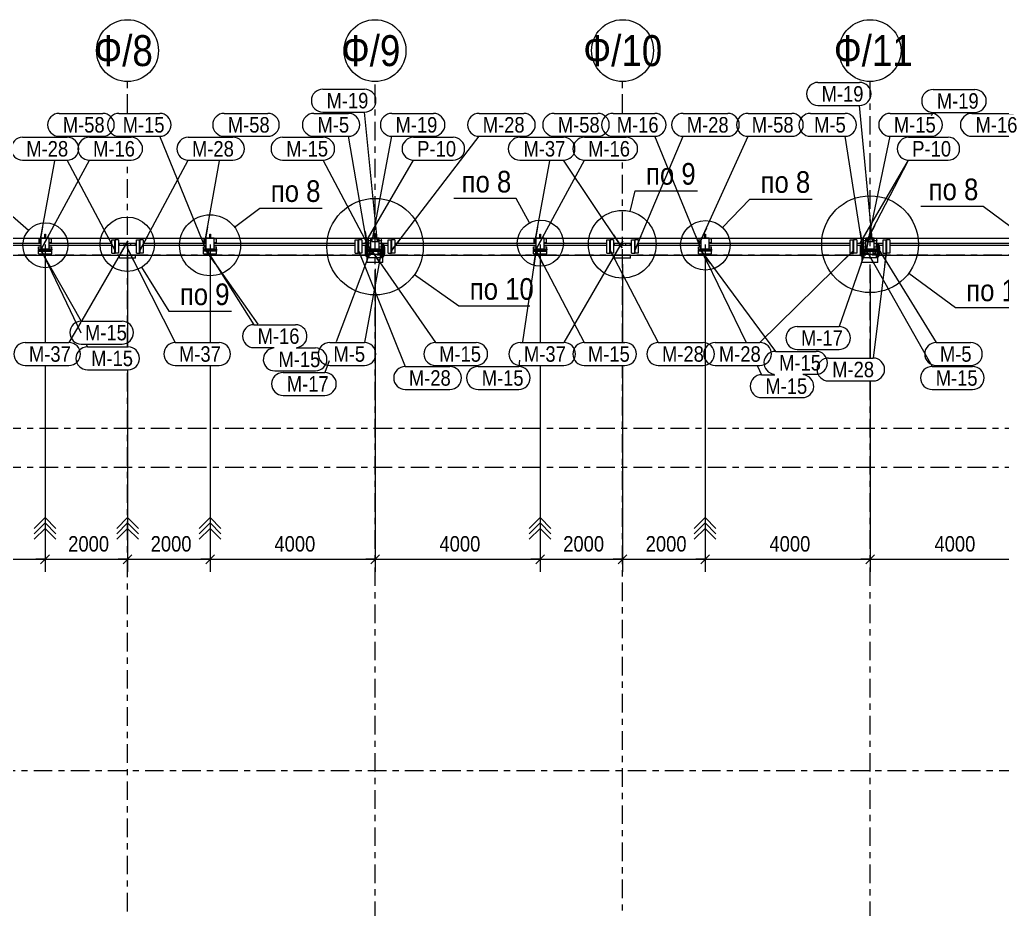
# Model space of a CAD drawing. Header units: millimetres. Extents: x -74 to 1115, y -586 to 256.
# Drawn here: x 209 to 367.8, y -197.4 to -53.6 of the extents above; entities that cross this region are included whole.
import ezdxf

# ---------------------------------------------------------------- set-up
doc = ezdxf.new("R2010")
doc.units = ezdxf.units.MM
doc.linetypes.add('XKITLINE00', pattern=[0])
doc.linetypes.add('XKITLINE03', pattern=[6, 3, -1, 1, -1])
for name, color, linetype, lineweight in [('DetailSymbol', 3, 'Continuous', 0), ('Part', 2, 'Continuous', 0), ('PartMark', 3, 'Continuous', 0), ('S-GRID', 1, 'Continuous', 0), ('Z-DIMENSIONS', 1, 'Continuous', 0)]:
    doc.layers.add(name, color=color, linetype=linetype, lineweight=lineweight)
doc.styles.add('GOST type A', font='ARIAL.TTF')

msp = doc.modelspace()

# ---------------------------------------------------------------- linework, layer by layer
at = {"layer": 'DetailSymbol', "linetype": 'XKITLINE00', "lineweight": 0}
for p, q in [((289.26, -82.53), (279.19, -82.53)), ((291.39, -86.45), (289.26, -82.53)), ((307.69, -84.59), (308.49, -81.27)), ((308.49, -81.27), (318.57, -81.27)), ((243.74, -87.11), (247.85, -84.06)), ((247.85, -84.06), (257.92, -84.06)), ((322.61, -87.17), (327, -82.59)), ((327, -82.59), (337.07, -82.59)), ((364.74, -83.78), (354.67, -83.78)), ((369.31, -87.2), (364.74, -83.78)), ((210.44, -87.66), (207.02, -84.65)), ((228.72, -93.62), (233.15, -100.73)), ((272.83, -94.8), (280.01, -99.87)), ((352.74, -94.55), (360.24, -100.1)), ((280.01, -99.87), (291.45, -99.87)), ((233.15, -100.73), (243.23, -100.73)), ((360.24, -100.1), (371.68, -100.1))]:
    msp.add_line(p, q, dxfattribs=at)
for centre, radius in [((266.45, -90.29), 7.8), ((346.45, -89.89), 7.82), ((226.4, -89.9), 4.39), ((239.79, -90.06), 4.93), ((306.4, -89.9), 5.47), ((213.17, -90.06), 3.63), ((293.17, -89.73), 3.73), ((319.84, -90.06), 4)]:
    msp.add_circle(centre, radius, dxfattribs=at)
at = {"layer": 'Part', "linetype": 'XKITLINE00', "lineweight": 0}
for p, q in [((187.52, -88.93), (212.12, -88.93)), ((212.12, -88.93), (212.12, -89.6)), ((212.12, -88.93), (212.45, -88.93)), ((212.45, -88.93), (212.45, -88.88)), ((212.45, -88.88), (213.07, -88.88)), ((212.45, -88.93), (213.12, -88.93)), ((213.07, -88.88), (213.07, -88.27)), ((213.07, -88.27), (213.12, -88.27)), ((213.12, -88.93), (213.12, -88.27)), ((213.12, -88.93), (213.12, -88.27)), ((213.12, -88.27), (213.17, -88.27)), ((213.12, -88.93), (213.79, -88.93)), ((213.17, -88.27), (213.17, -88.88)), ((213.17, -88.88), (213.79, -88.88)), ((213.79, -88.93), (213.79, -88.88)), ((213.79, -88.93), (214.12, -88.93)), ((214.12, -88.93), (238.79, -88.93)), ((214.12, -88.93), (214.12, -89.6)), ((238.79, -88.93), (238.79, -89.6)), ((238.79, -88.93), (239.12, -88.93)), ((239.12, -88.93), (239.12, -88.88)), ((239.12, -88.88), (239.73, -88.88)), ((239.12, -88.93), (239.79, -88.93)), ((239.73, -88.88), (239.73, -88.27)), ((239.73, -88.27), (239.79, -88.27)), ((239.79, -88.93), (239.79, -88.27)), ((239.79, -88.27), (239.84, -88.27)), ((239.79, -88.93), (239.79, -88.27)), ((239.79, -88.93), (240.45, -88.93)), ((239.84, -88.27), (239.84, -88.88)), ((239.84, -88.88), (240.45, -88.88)), ((240.45, -88.93), (240.45, -88.88)), ((240.45, -88.93), (240.79, -88.93)), ((240.79, -88.93), (265.39, -88.93)), ((240.79, -88.93), (240.79, -89.6)), ((265.39, -89.3), (265.39, -88.93)), ((265.39, -88.93), (265.79, -88.93)), ((265.79, -88.93), (265.79, -88.88)), ((265.79, -88.88), (266.4, -88.88)), ((265.79, -90.68), (265.79, -88.93)), ((265.79, -88.93), (266.45, -88.93)), ((265.95, -88.93), (265.95, -89.47)), ((266.4, -88.88), (266.4, -88.27)), ((266.4, -88.27), (266.45, -88.27)), ((266.45, -88.93), (266.45, -88.27)), ((266.45, -88.93), (266.45, -88.27)), ((266.45, -88.27), (266.51, -88.27)), ((266.45, -88.93), (267.12, -88.93)), ((266.51, -88.27), (266.51, -88.88)), ((266.51, -88.88), (267.12, -88.88)), ((266.95, -89.47), (266.95, -88.93)), ((267.12, -88.93), (267.12, -88.88)), ((267.12, -88.93), (267.52, -88.93)), ((267.12, -90.68), (267.12, -88.93)), ((267.52, -88.93), (292.12, -88.93)), ((267.52, -89.3), (267.52, -88.93)), ((292.12, -88.93), (292.12, -89.6)), ((292.12, -88.93), (292.45, -88.93)), ((292.45, -88.93), (292.45, -88.88)), ((292.45, -88.88), (293.07, -88.88)), ((292.45, -88.93), (293.12, -88.93)), ((293.07, -88.88), (293.07, -88.27)), ((293.07, -88.27), (293.12, -88.27)), ((293.12, -88.93), (293.12, -88.27)), ((293.12, -88.27), (293.17, -88.27)), ((293.12, -88.93), (293.12, -88.27)), ((293.12, -88.93), (293.79, -88.93)), ((293.17, -88.27), (293.17, -88.88)), ((293.17, -88.88), (293.79, -88.88)), ((293.79, -88.93), (293.79, -88.88)), ((293.79, -88.93), (294.12, -88.93)), ((294.12, -88.93), (318.79, -88.93)), ((294.12, -88.93), (294.12, -89.6)), ((318.79, -88.93), (318.79, -89.6)), ((318.79, -88.93), (319.12, -88.93)), ((319.12, -88.93), (319.12, -88.88)), ((319.12, -88.88), (319.73, -88.88)), ((319.12, -88.93), (319.79, -88.93)), ((319.73, -88.88), (319.73, -88.27)), ((319.73, -88.27), (319.79, -88.27)), ((319.79, -88.93), (319.79, -88.27)), ((319.79, -88.27), (319.84, -88.27)), ((319.79, -88.93), (319.79, -88.27)), ((319.79, -88.93), (320.45, -88.93)), ((319.84, -88.27), (319.84, -88.88)), ((319.84, -88.88), (320.45, -88.88)), ((320.45, -88.93), (320.45, -88.88)), ((320.45, -88.93), (320.79, -88.93)), ((320.79, -88.93), (345.39, -88.93)), ((320.79, -88.93), (320.79, -89.6)), ((345.39, -89.3), (345.39, -88.93)), ((345.39, -88.93), (345.79, -88.93)), ((345.79, -88.93), (345.79, -88.88)), ((345.79, -88.88), (346.4, -88.88)), ((345.79, -90.68), (345.79, -88.93)), ((345.79, -88.93), (346.45, -88.93)), ((345.95, -88.93), (345.95, -89.47)), ((346.4, -88.88), (346.4, -88.27)), ((346.4, -88.27), (346.45, -88.27)), ((346.45, -88.93), (346.45, -88.27)), ((346.45, -88.93), (346.45, -88.27)), ((346.45, -88.27), (346.51, -88.27)), ((346.45, -88.93), (347.12, -88.93)), ((346.51, -88.27), (346.51, -88.88)), ((346.51, -88.88), (347.12, -88.88)), ((346.95, -89.47), (346.95, -88.93)), ((347.12, -88.93), (347.12, -88.88)), ((347.12, -88.93), (347.52, -88.93)), ((347.12, -90.68), (347.12, -88.93)), ((347.52, -88.93), (372.12, -88.93)), ((347.52, -89.3), (347.52, -88.93)), ((189.65, -89.73), (212.45, -89.73)), ((189.65, -90.06), (212.45, -90.06)), ((212.05, -90.33), (212.45, -90.33)), ((212.05, -90.68), (212.05, -90.33)), ((212.12, -88.99), (212.45, -88.99)), ((212.12, -89.6), (212.45, -89.6)), ((213.79, -88.95), (212.45, -88.95)), ((212.45, -88.95), (212.45, -90.68)), ((213.79, -90.68), (213.79, -88.95)), ((213.79, -88.99), (214.12, -88.99)), ((213.79, -89.6), (214.12, -89.6)), ((213.79, -89.73), (223.92, -89.73)), ((213.79, -90.06), (223.92, -90.06)), ((213.79, -90.33), (214.19, -90.33)), ((214.19, -90.68), (214.19, -90.33)), ((223.92, -91.33), (223.92, -89.19)), ((223.92, -89.19), (224.45, -89.19)), ((224.41, -91.33), (224.41, -89.19)), ((224.45, -91.33), (224.45, -89.19)), ((224.99, -89.19), (224.45, -89.19)), ((224.45, -89.19), (224.45, -91.33)), ((224.5, -91.33), (224.5, -89.19)), ((224.99, -89.19), (224.99, -91.33)), ((224.99, -89.73), (227.92, -89.73)), ((224.99, -90.06), (227.92, -90.06)), ((225.15, -90.06), (225.15, -89.73)), ((225.93, -90.06), (225.93, -89.73)), ((226.4, -90.06), (226.4, -89.73)), ((226.51, -90.06), (226.51, -89.73)), ((226.97, -90.06), (226.97, -89.73)), ((227.75, -90.06), (227.75, -89.73)), ((227.92, -91.33), (227.92, -89.19)), ((227.92, -89.19), (228.45, -89.19)), ((228.41, -91.33), (228.41, -89.19)), ((228.45, -91.33), (228.45, -89.19)), ((228.99, -89.19), (228.45, -89.19)), ((228.45, -89.19), (228.45, -91.33)), ((228.5, -91.33), (228.5, -89.19)), ((228.99, -89.19), (228.99, -91.33)), ((228.99, -89.73), (239.12, -89.73)), ((228.99, -90.06), (239.12, -90.06)), ((238.72, -90.33), (239.12, -90.33)), ((238.72, -90.68), (238.72, -90.33)), ((238.79, -88.99), (239.12, -88.99)), ((238.79, -89.6), (239.12, -89.6)), ((240.45, -88.95), (239.12, -88.95)), ((239.12, -88.95), (239.12, -90.68)), ((240.45, -90.68), (240.45, -88.95)), ((240.45, -88.99), (240.79, -88.99)), ((240.45, -89.6), (240.79, -89.6)), ((240.45, -89.73), (263.25, -89.73)), ((240.45, -90.06), (263.25, -90.06)), ((240.45, -90.33), (240.85, -90.33)), ((240.85, -90.68), (240.85, -90.33)), ((263.25, -91.33), (263.25, -89.19)), ((263.25, -89.19), (263.79, -89.19)), ((263.74, -91.33), (263.74, -89.19)), ((263.79, -91.33), (263.79, -89.19)), ((264.32, -89.19), (263.79, -89.19)), ((263.79, -89.19), (263.79, -91.33)), ((263.83, -91.33), (263.83, -89.19)), ((264.32, -89.19), (264.32, -91.33)), ((264.32, -89.73), (265.39, -89.73)), ((264.32, -90.06), (264.93, -90.06)), ((264.93, -90.36), (264.93, -90.06)), ((265.04, -90.36), (264.93, -90.36)), ((264.93, -91.43), (264.93, -90.36)), ((265.24, -89.89), (265.04, -89.89)), ((265.04, -90.36), (265.04, -89.89)), ((265.04, -91.43), (265.04, -90.36)), ((265.19, -89.89), (265.19, -89.73)), ((265.24, -91.89), (265.24, -89.89)), ((265.24, -89.89), (265.24, -91.89)), ((265.24, -89.89), (265.31, -89.89)), ((265.31, -89.73), (265.39, -89.73)), ((265.31, -90.29), (265.31, -89.73)), ((265.31, -89.89), (265.31, -91.89)), ((265.31, -90.23), (265.31, -90.23)), ((265.31, -90.29), (265.79, -90.29)), ((265.31, -91.49), (265.31, -90.29)), ((265.39, -89.37), (265.39, -89.3)), ((265.39, -89.3), (265.79, -89.3)), ((265.79, -89.37), (265.39, -89.37)), ((265.39, -89.73), (265.39, -89.37)), ((265.79, -89.73), (265.39, -89.73)), ((265.41, -90.29), (265.41, -89.73)), ((265.42, -90.29), (265.42, -89.73)), ((265.95, -88.98), (266.95, -88.98)), ((265.95, -89.47), (266.95, -89.47)), ((267.12, -89.3), (267.52, -89.3)), ((267.52, -89.37), (267.12, -89.37)), ((267.12, -89.73), (267.52, -89.73)), ((267.12, -90.29), (267.59, -90.29)), ((267.49, -90.29), (267.49, -89.73)), ((267.49, -90.29), (267.49, -89.73)), ((267.52, -89.3), (267.52, -89.37)), ((267.52, -89.73), (267.52, -89.37)), ((267.52, -89.73), (268.59, -89.73)), ((267.59, -89.73), (267.52, -89.73)), ((267.59, -90.29), (267.59, -89.73)), ((267.59, -90.23), (267.6, -90.23)), ((267.59, -91.49), (267.59, -90.29)), ((267.6, -89.89), (267.6, -91.89)), ((267.6, -89.89), (267.67, -89.89)), ((267.67, -89.89), (267.67, -91.89)), ((267.67, -89.89), (267.87, -89.89)), ((267.67, -89.89), (267.67, -91.89)), ((267.72, -89.89), (267.72, -89.73)), ((267.87, -90.36), (267.87, -89.89)), ((267.87, -90.36), (267.87, -91.43)), ((267.87, -90.36), (267.97, -90.36)), ((267.97, -90.06), (268.59, -90.06)), ((267.97, -90.36), (267.97, -90.06)), ((267.97, -90.36), (267.97, -91.43)), ((268.59, -91.33), (268.59, -89.19)), ((268.59, -89.19), (269.12, -89.19)), ((269.07, -91.33), (269.07, -89.19)), ((269.12, -91.33), (269.12, -89.19)), ((269.65, -89.19), (269.12, -89.19)), ((269.12, -89.19), (269.12, -91.33)), ((269.17, -91.33), (269.17, -89.19)), ((269.65, -89.19), (269.65, -91.33)), ((269.65, -89.73), (292.45, -89.73)), ((269.65, -90.06), (292.45, -90.06)), ((292.05, -90.33), (292.45, -90.33)), ((292.05, -90.68), (292.05, -90.33)), ((292.12, -88.99), (292.45, -88.99)), ((292.12, -89.6), (292.45, -89.6)), ((293.79, -88.95), (292.45, -88.95)), ((292.45, -88.95), (292.45, -90.68)), ((293.79, -90.68), (293.79, -88.95)), ((293.79, -88.99), (294.12, -88.99)), ((293.79, -89.6), (294.12, -89.6)), ((293.79, -89.73), (303.92, -89.73)), ((293.79, -90.06), (303.92, -90.06)), ((293.79, -90.33), (294.19, -90.33)), ((294.19, -90.68), (294.19, -90.33)), ((303.92, -91.33), (303.92, -89.19)), ((303.92, -89.19), (304.45, -89.19)), ((304.41, -91.33), (304.41, -89.19)), ((304.99, -89.19), (304.45, -89.19)), ((304.45, -89.19), (304.45, -91.33)), ((304.45, -91.33), (304.45, -89.19)), ((304.5, -91.33), (304.5, -89.19)), ((304.99, -89.19), (304.99, -91.33)), ((304.99, -89.73), (307.92, -89.73)), ((304.99, -90.06), (307.92, -90.06)), ((305.15, -90.06), (305.15, -89.73)), ((305.93, -90.06), (305.93, -89.73)), ((306.4, -90.06), (306.4, -89.73)), ((306.51, -90.06), (306.51, -89.73)), ((306.97, -90.06), (306.97, -89.73)), ((307.75, -90.06), (307.75, -89.73)), ((307.92, -91.33), (307.92, -89.19)), ((307.92, -89.19), (308.45, -89.19)), ((308.41, -91.33), (308.41, -89.19)), ((308.99, -89.19), (308.45, -89.19)), ((308.45, -89.19), (308.45, -91.33)), ((308.45, -91.33), (308.45, -89.19)), ((308.5, -91.33), (308.5, -89.19)), ((308.99, -89.19), (308.99, -91.33)), ((308.99, -89.73), (319.12, -89.73)), ((308.99, -90.06), (319.12, -90.06)), ((318.72, -90.33), (319.12, -90.33)), ((318.72, -90.68), (318.72, -90.33)), ((318.79, -88.99), (319.12, -88.99)), ((318.79, -89.6), (319.12, -89.6)), ((320.45, -88.95), (319.12, -88.95)), ((319.12, -88.95), (319.12, -90.68)), ((320.45, -90.68), (320.45, -88.95)), ((320.45, -88.99), (320.79, -88.99)), ((320.45, -89.6), (320.79, -89.6)), ((320.45, -89.73), (343.25, -89.73)), ((320.45, -90.06), (343.25, -90.06)), ((320.45, -90.33), (320.85, -90.33)), ((320.85, -90.68), (320.85, -90.33)), ((343.25, -91.33), (343.25, -89.19)), ((343.25, -89.19), (343.79, -89.19)), ((343.74, -91.33), (343.74, -89.19)), ((343.79, -91.33), (343.79, -89.19)), ((344.32, -89.19), (343.79, -89.19)), ((343.79, -89.19), (343.79, -91.33)), ((343.83, -91.33), (343.83, -89.19)), ((344.32, -89.19), (344.32, -91.33)), ((344.32, -89.73), (345.39, -89.73)), ((344.32, -90.06), (344.93, -90.06)), ((344.93, -90.36), (344.93, -90.06)), ((345.04, -90.36), (344.93, -90.36)), ((344.93, -91.43), (344.93, -90.36)), ((345.24, -89.89), (345.04, -89.89)), ((345.04, -90.36), (345.04, -89.89)), ((345.04, -91.43), (345.04, -90.36)), ((345.19, -89.89), (345.19, -89.73)), ((345.24, -91.89), (345.24, -89.89)), ((345.24, -89.89), (345.24, -91.89)), ((345.24, -89.89), (345.31, -89.89)), ((345.31, -89.73), (345.39, -89.73)), ((345.31, -90.29), (345.31, -89.73)), ((345.31, -89.89), (345.31, -91.89)), ((345.31, -90.23), (345.31, -90.23)), ((345.31, -90.29), (345.79, -90.29)), ((345.31, -91.49), (345.31, -90.29)), ((345.39, -89.37), (345.39, -89.3)), ((345.39, -89.3), (345.79, -89.3)), ((345.39, -89.73), (345.39, -89.37)), ((345.79, -89.37), (345.39, -89.37)), ((345.79, -89.73), (345.39, -89.73)), ((345.41, -90.29), (345.41, -89.73)), ((345.42, -90.29), (345.42, -89.73)), ((345.95, -88.98), (346.95, -88.98)), ((345.95, -89.47), (346.95, -89.47)), ((347.12, -89.3), (347.52, -89.3)), ((347.52, -89.37), (347.12, -89.37)), ((347.12, -89.73), (347.52, -89.73)), ((347.12, -90.29), (347.59, -90.29)), ((347.49, -90.29), (347.49, -89.73)), ((347.49, -90.29), (347.49, -89.73)), ((347.52, -89.3), (347.52, -89.37)), ((347.52, -89.73), (347.52, -89.37)), ((347.52, -89.73), (348.59, -89.73)), ((347.59, -89.73), (347.52, -89.73)), ((347.59, -90.29), (347.59, -89.73)), ((347.59, -90.23), (347.6, -90.23)), ((347.59, -91.49), (347.59, -90.29)), ((347.6, -89.89), (347.6, -91.89)), ((347.6, -89.89), (347.67, -89.89)), ((347.67, -89.89), (347.67, -91.89)), ((347.67, -89.89), (347.87, -89.89)), ((347.67, -89.89), (347.67, -91.89)), ((347.72, -89.89), (347.72, -89.73)), ((347.87, -90.36), (347.87, -89.89)), ((347.87, -90.36), (347.87, -91.43)), ((347.87, -90.36), (347.97, -90.36)), ((347.97, -90.06), (348.59, -90.06)), ((347.97, -90.36), (347.97, -90.06)), ((347.97, -90.36), (347.97, -91.43)), ((348.59, -91.33), (348.59, -89.19)), ((348.59, -89.19), (349.12, -89.19)), ((349.07, -91.33), (349.07, -89.19)), ((349.65, -89.19), (349.12, -89.19)), ((349.12, -89.19), (349.12, -91.33)), ((349.12, -91.33), (349.12, -89.19)), ((349.17, -91.33), (349.17, -89.19)), ((349.65, -89.19), (349.65, -91.33)), ((349.65, -89.73), (372.45, -89.73)), ((349.65, -90.06), (372.45, -90.06)), ((264.93, -91.73), (187.97, -91.73)), ((214.19, -90.68), (212.05, -90.68)), ((212.05, -90.68), (212.05, -90.79)), ((214.19, -90.79), (212.05, -90.79)), ((212.05, -90.84), (212.05, -90.79)), ((212.05, -90.95), (212.05, -90.84)), ((212.05, -90.84), (214.19, -90.84)), ((212.05, -91), (212.05, -90.95)), ((212.05, -90.95), (214.19, -90.95)), ((212.05, -91.46), (212.05, -91)), ((212.05, -91), (214.19, -91)), ((212.05, -91.46), (214.19, -91.46)), ((214.19, -90.68), (214.19, -90.79)), ((214.19, -90.84), (214.19, -90.79)), ((214.19, -90.95), (214.19, -90.84)), ((214.19, -91), (214.19, -90.95)), ((214.19, -91.46), (214.19, -91)), ((223.92, -91.33), (224.45, -91.33)), ((224.99, -91.33), (224.45, -91.33)), ((225.15, -92.14), (225.15, -91.73)), ((227.75, -92.14), (227.75, -91.73)), ((227.92, -91.33), (228.45, -91.33)), ((228.99, -91.33), (228.45, -91.33)), ((240.85, -90.68), (238.72, -90.68)), ((238.72, -90.68), (238.72, -90.79)), ((238.72, -90.84), (238.72, -90.79)), ((240.85, -90.79), (238.72, -90.79)), ((238.72, -90.95), (238.72, -90.84)), ((240.85, -90.84), (238.72, -90.84)), ((240.85, -90.95), (238.72, -90.95)), ((238.72, -90.95), (238.72, -91)), ((238.72, -91.46), (238.72, -91)), ((240.85, -91), (238.72, -91)), ((238.72, -91.46), (240.85, -91.46)), ((240.85, -90.68), (240.85, -90.79)), ((240.85, -90.79), (240.85, -90.84)), ((240.85, -90.95), (240.85, -90.84)), ((240.85, -90.95), (240.85, -91)), ((240.85, -91.46), (240.85, -91)), ((263.25, -91.33), (263.79, -91.33)), ((264.32, -91.33), (263.79, -91.33)), ((264.93, -91.73), (264.93, -91.43)), ((265.04, -91.43), (264.93, -91.43)), ((265.04, -91.89), (265.04, -91.43)), ((265.24, -91.89), (265.04, -91.89)), ((265.19, -92.85), (265.19, -91.89)), ((265.24, -91.89), (265.31, -91.89)), ((265.31, -92.05), (265.31, -91.49)), ((265.31, -91.49), (267.59, -91.49)), ((265.31, -91.56), (265.31, -91.56)), ((265.31, -92.05), (265.41, -92.05)), ((267.52, -90.68), (265.39, -90.68)), ((265.39, -90.68), (265.39, -90.79)), ((265.39, -90.84), (265.39, -90.79)), ((267.52, -90.79), (265.39, -90.79)), ((265.39, -90.95), (265.39, -90.84)), ((265.39, -90.84), (267.52, -90.84)), ((265.39, -91), (265.39, -90.95)), ((265.39, -90.95), (267.52, -90.95)), ((265.39, -91), (267.52, -91)), ((265.41, -92.05), (265.41, -91.49)), ((265.42, -91.49), (265.42, -92.05)), ((265.42, -92.05), (267.49, -92.05)), ((265.62, -91.13), (265.95, -91.13)), ((265.62, -91.46), (265.62, -91.13)), ((265.95, -91.46), (265.62, -91.46)), ((265.95, -91.13), (265.95, -91.46)), ((266.95, -91.13), (267.29, -91.13)), ((266.95, -91.46), (266.95, -91.13)), ((267.29, -91.46), (266.95, -91.46)), ((267.29, -91.13), (267.29, -91.46)), ((267.49, -92.05), (267.49, -91.49)), ((267.49, -91.49), (267.49, -92.05)), ((267.49, -92.05), (267.59, -92.05)), ((267.52, -90.68), (267.52, -90.79)), ((267.52, -90.84), (267.52, -90.79)), ((267.52, -90.95), (267.52, -90.84)), ((267.52, -91), (267.52, -90.95)), ((267.59, -92.05), (267.59, -91.49)), ((267.59, -91.56), (267.6, -91.56)), ((267.6, -91.89), (267.67, -91.89)), ((267.67, -91.89), (267.87, -91.89)), ((267.72, -92.85), (267.72, -91.89)), ((267.87, -91.89), (267.87, -91.43)), ((267.87, -91.43), (267.97, -91.43)), ((267.97, -91.73), (267.97, -91.43)), ((344.93, -91.73), (267.97, -91.73)), ((268.59, -91.33), (269.12, -91.33)), ((269.65, -91.33), (269.12, -91.33)), ((294.19, -90.68), (292.05, -90.68)), ((292.05, -90.68), (292.05, -90.79)), ((292.05, -90.84), (292.05, -90.79)), ((294.19, -90.79), (292.05, -90.79)), ((292.05, -90.95), (292.05, -90.84)), ((292.05, -90.84), (294.19, -90.84)), ((292.05, -91), (292.05, -90.95)), ((292.05, -90.95), (294.19, -90.95)), ((292.05, -91.46), (292.05, -91)), ((292.05, -91), (294.19, -91)), ((292.05, -91.46), (294.19, -91.46)), ((294.19, -90.68), (294.19, -90.79)), ((294.19, -90.84), (294.19, -90.79)), ((294.19, -90.95), (294.19, -90.84)), ((294.19, -91), (294.19, -90.95)), ((294.19, -91.46), (294.19, -91)), ((303.92, -91.33), (304.45, -91.33)), ((304.99, -91.33), (304.45, -91.33)), ((305.15, -92.14), (305.15, -91.73)), ((307.75, -92.14), (307.75, -91.73)), ((307.92, -91.33), (308.45, -91.33)), ((308.99, -91.33), (308.45, -91.33)), ((320.85, -90.68), (318.72, -90.68)), ((318.72, -90.68), (318.72, -90.79)), ((318.72, -90.84), (318.72, -90.79)), ((320.85, -90.79), (318.72, -90.79)), ((318.72, -90.95), (318.72, -90.84)), ((320.85, -90.84), (318.72, -90.84)), ((320.85, -90.95), (318.72, -90.95)), ((318.72, -90.95), (318.72, -91)), ((318.72, -91.46), (318.72, -91)), ((320.85, -91), (318.72, -91)), ((318.72, -91.46), (320.85, -91.46)), ((320.85, -90.68), (320.85, -90.79)), ((320.85, -90.79), (320.85, -90.84)), ((320.85, -90.95), (320.85, -90.84)), ((320.85, -90.95), (320.85, -91)), ((320.85, -91.46), (320.85, -91)), ((343.25, -91.33), (343.79, -91.33)), ((344.32, -91.33), (343.79, -91.33)), ((344.93, -91.73), (344.93, -91.43)), ((345.04, -91.43), (344.93, -91.43)), ((345.04, -91.89), (345.04, -91.43)), ((345.24, -91.89), (345.04, -91.89)), ((345.19, -92.85), (345.19, -91.89)), ((345.24, -91.89), (345.31, -91.89)), ((345.31, -92.05), (345.31, -91.49)), ((345.31, -91.49), (347.59, -91.49)), ((345.31, -91.56), (345.31, -91.56)), ((345.31, -92.05), (345.41, -92.05)), ((347.52, -90.68), (345.39, -90.68)), ((345.39, -90.68), (345.39, -90.79)), ((347.52, -90.79), (345.39, -90.79)), ((345.39, -90.84), (345.39, -90.79)), ((345.39, -90.84), (347.52, -90.84)), ((345.39, -90.95), (345.39, -90.84)), ((345.39, -91), (345.39, -90.95)), ((345.39, -90.95), (347.52, -90.95)), ((345.39, -91), (347.52, -91)), ((345.41, -92.05), (345.41, -91.49)), ((345.42, -91.49), (345.42, -92.05)), ((345.42, -92.05), (347.49, -92.05)), ((345.62, -91.13), (345.95, -91.13)), ((345.62, -91.46), (345.62, -91.13)), ((345.95, -91.46), (345.62, -91.46)), ((345.95, -91.13), (345.95, -91.46)), ((346.95, -91.13), (347.29, -91.13)), ((346.95, -91.46), (346.95, -91.13)), ((347.29, -91.46), (346.95, -91.46)), ((347.29, -91.13), (347.29, -91.46)), ((347.49, -92.05), (347.49, -91.49)), ((347.49, -91.49), (347.49, -92.05)), ((347.49, -92.05), (347.59, -92.05)), ((347.52, -90.68), (347.52, -90.79)), ((347.52, -90.84), (347.52, -90.79)), ((347.52, -90.95), (347.52, -90.84)), ((347.52, -91), (347.52, -90.95)), ((347.59, -92.05), (347.59, -91.49)), ((347.59, -91.56), (347.6, -91.56)), ((347.6, -91.89), (347.67, -91.89)), ((347.67, -91.89), (347.87, -91.89)), ((347.72, -92.85), (347.72, -91.89)), ((347.87, -91.89), (347.87, -91.43)), ((347.87, -91.43), (347.97, -91.43)), ((347.97, -91.73), (347.97, -91.43)), ((424.93, -91.73), (347.97, -91.73)), ((348.59, -91.33), (349.12, -91.33)), ((349.65, -91.33), (349.12, -91.33)), ((227.75, -92.14), (225.15, -92.14)), ((267.72, -92.85), (265.19, -92.85)), ((307.75, -92.14), (305.15, -92.14)), ((347.72, -92.85), (345.19, -92.85))]:
    msp.add_line(p, q, dxfattribs=at)
at = {"layer": 'PartMark', "linetype": 'XKITLINE00', "lineweight": 0}
for p, q in [((258.01, -64.84), (264.75, -64.84)), ((338.02, -63.75), (344.76, -63.75)), ((356.64, -64.89), (363.38, -64.89)), ((338.02, -67.45), (344.76, -67.45)), ((346.86, -89.57), (344.76, -67.45)), ((215.39, -68.75), (222.46, -68.75)), ((225.07, -68.75), (231.65, -68.75)), ((242.06, -68.75), (249.13, -68.75)), ((256.55, -68.75), (262.15, -68.75)), ((258.01, -68.54), (264.75, -68.54)), ((266.86, -89.57), (264.75, -68.54)), ((269.16, -68.75), (275.89, -68.75)), ((283.26, -68.75), (290.49, -68.75)), ((295.39, -68.75), (302.46, -68.75)), ((304.91, -68.75), (311.65, -68.75)), ((316.23, -68.75), (323.46, -68.75)), ((326.73, -68.75), (333.8, -68.75)), ((336.81, -68.75), (342.41, -68.75)), ((349.7, -68.75), (356.28, -68.75)), ((356.38, -69.1), (356.64, -68.59)), ((356.64, -68.59), (363.38, -68.59)), ((362.9, -68.75), (369.63, -68.75)), ((209.49, -72.62), (216.71, -72.62)), ((215.38, -72.52), (215.39, -72.45)), ((215.39, -72.45), (222.46, -72.45)), ((220.29, -72.62), (227.03, -72.62)), ((225.07, -72.45), (231.65, -72.45)), ((239.15, -90.8), (231.65, -72.45)), ((236.27, -72.62), (243.49, -72.62)), ((242.05, -72.52), (242.06, -72.45)), ((242.06, -72.45), (249.13, -72.45)), ((251.49, -72.62), (258.07, -72.62)), ((256.55, -72.45), (262.15, -72.45)), ((265.25, -90.3), (262.15, -72.45)), ((266.05, -89.1), (269.16, -72.45)), ((269.12, -90.9), (283.26, -72.45)), ((269.16, -72.45), (275.89, -72.45)), ((272.67, -72.62), (279.08, -72.62)), ((283.26, -72.45), (290.49, -72.45)), ((289.84, -72.62), (296.91, -72.62)), ((295.38, -72.52), (295.39, -72.45)), ((295.39, -72.45), (302.46, -72.45)), ((300.29, -72.62), (307.03, -72.62)), ((304.91, -72.45), (311.65, -72.45)), ((308.46, -90.9), (316.23, -72.45)), ((319.15, -90.7), (311.65, -72.45)), ((316.23, -72.45), (323.46, -72.45)), ((318.95, -89.6), (326.73, -72.45)), ((326.73, -72.45), (333.8, -72.45)), ((336.81, -72.45), (342.41, -72.45)), ((345.25, -90.3), (342.41, -72.45)), ((345.81, -90.96), (349.7, -72.45)), ((349.7, -72.45), (356.28, -72.45)), ((352.67, -72.62), (359.08, -72.62)), ((362.9, -72.45), (369.63, -72.45)), ((209.49, -76.32), (216.71, -76.32)), ((212.29, -89.6), (214.68, -76.42)), ((212.48, -90.7), (220.29, -76.32)), ((224.46, -90.9), (216.71, -76.32)), ((220.29, -76.32), (227.03, -76.32)), ((228.46, -90.9), (236.27, -76.32)), ((236.27, -76.32), (243.49, -76.32)), ((238.95, -89.6), (241.34, -76.42)), ((251.49, -76.32), (258.07, -76.32)), ((265.81, -90.96), (258.07, -76.32)), ((264.85, -89.73), (272.67, -76.32)), ((272.67, -76.32), (279.08, -76.32)), ((289.84, -76.32), (296.91, -76.32)), ((292.29, -89.6), (294.68, -76.42)), ((292.48, -90.7), (300.29, -76.32)), ((306.4, -90.48), (296.91, -76.32)), ((300.29, -76.32), (307.03, -76.32)), ((344.85, -89.73), (352.67, -76.32)), ((346.05, -89.1), (352.6, -76.42)), ((352.67, -76.32), (359.08, -76.32)), ((212.73, -87.14), (212.29, -89.6)), ((239.4, -87.14), (238.95, -89.6)), ((266.51, -86.64), (266.05, -89.1)), ((292.73, -87.14), (292.29, -89.6)), ((319.99, -87.32), (318.95, -89.6)), ((347.2, -86.87), (346.05, -89.1)), ((213.67, -88.51), (212.48, -90.7)), ((223.28, -88.69), (224.46, -90.9)), ((229.64, -88.69), (228.46, -90.9)), ((238.2, -88.49), (239.15, -90.8)), ((264.65, -88.75), (265.81, -90.96)), ((264.83, -87.83), (265.25, -90.3)), ((266.11, -87.57), (264.85, -89.73)), ((270.64, -88.91), (269.12, -90.9)), ((293.67, -88.51), (292.48, -90.7)), ((305, -88.4), (306.4, -90.48)), ((309.43, -88.59), (308.46, -90.9)), ((318.2, -88.39), (319.15, -90.7)), ((346.11, -87.57), (344.85, -89.73)), ((344.86, -87.83), (345.25, -90.3)), ((346.33, -88.51), (345.81, -90.96)), ((226.51, -89.32), (219.05, -102.22)), ((225.26, -91.49), (226.51, -89.32)), ((226.4, -90.48), (234.17, -105.78)), ((227.53, -92.7), (226.4, -90.48)), ((267.61, -90.3), (264.73, -105.78)), ((267.16, -92.75), (267.61, -90.3)), ((306.51, -89.32), (296.98, -105.78)), ((305.26, -91.49), (306.51, -89.32)), ((347.61, -90.3), (357.14, -105.78)), ((348.92, -92.42), (347.61, -90.3)), ((212.48, -90.8), (218.88, -104.22)), ((213.56, -93.06), (212.48, -90.8)), ((212.48, -90.96), (218.98, -102.32)), ((213.72, -93.13), (212.48, -90.96)), ((239.15, -90.7), (246.87, -102.89)), ((240.49, -92.81), (239.15, -90.7)), ((239.15, -90.96), (247.51, -102.79)), ((240.59, -93), (239.15, -90.96)), ((265.81, -90.7), (260.18, -105.68)), ((263.79, -90.9), (271.32, -109.65)), ((264.72, -93.22), (263.79, -90.9)), ((264.94, -93.04), (265.81, -90.7)), ((265.81, -90.8), (276.21, -105.78)), ((267.24, -92.85), (265.81, -90.8)), ((292.48, -90.8), (290.26, -105.68)), ((292.11, -93.27), (292.48, -90.8)), ((292.48, -90.96), (300.26, -105.78)), ((293.64, -93.17), (292.48, -90.96)), ((304.46, -90.9), (312.23, -105.78)), ((305.61, -93.11), (304.46, -90.9)), ((319.15, -90.8), (326.36, -105.68)), ((320.24, -93.05), (319.15, -90.8)), ((319.15, -90.96), (331.15, -107.2)), ((320.63, -92.97), (319.15, -90.96)), ((343.79, -90.9), (328.65, -105.78)), ((345.81, -90.7), (341.43, -103.19)), ((342.01, -92.65), (343.79, -90.9)), ((344.99, -93.06), (345.81, -90.7)), ((345.81, -90.8), (356.46, -109.65)), ((347.04, -92.98), (345.81, -90.8)), ((349.12, -90.9), (346.95, -108.28)), ((348.81, -93.38), (349.12, -90.9)), ((218.88, -102.5), (216.98, -105.78)), ((218.98, -102.32), (225.56, -102.32)), ((246.87, -102.89), (253.61, -102.89)), ((334.69, -103.19), (341.43, -103.19)), ((209.92, -105.78), (216.98, -105.78)), ((218.98, -106.02), (225.56, -106.02)), ((219.79, -106.12), (219.97, -106.49)), ((234.17, -105.78), (241.24, -105.78)), ((259.13, -105.78), (264.73, -105.78)), ((276.21, -105.78), (282.79, -105.78)), ((289.92, -105.78), (296.98, -105.78)), ((300.26, -105.78), (306.84, -105.78)), ((312.23, -105.78), (319.46, -105.78)), ((321.42, -105.78), (328.65, -105.78)), ((357.14, -105.78), (362.74, -105.78)), ((219.97, -106.49), (226.54, -106.49)), ((246.87, -106.59), (250.14, -106.59)), ((253.71, -106.65), (256.82, -106.65)), ((331.15, -107.2), (337.73, -107.2)), ((334.69, -106.89), (341.43, -106.89)), ((209.92, -109.48), (216.98, -109.48)), ((234.17, -109.48), (241.24, -109.48)), ((259.03, -108.75), (258.33, -110.61)), ((259.13, -109.48), (264.73, -109.48)), ((276.21, -109.48), (282.79, -109.48)), ((289.82, -108.65), (289.67, -109.65)), ((289.92, -109.48), (296.98, -109.48)), ((300.26, -109.48), (306.84, -109.48)), ((312.23, -109.48), (319.46, -109.48)), ((321.42, -109.48), (328.65, -109.48)), ((339.73, -108.28), (346.95, -108.28)), ((357.14, -109.48), (362.74, -109.48)), ((219.97, -110.19), (226.54, -110.19)), ((250.24, -110.35), (256.82, -110.35)), ((251.59, -110.61), (258.33, -110.61)), ((271.32, -109.65), (278.55, -109.65)), ((283.09, -109.65), (289.67, -109.65)), ((328.25, -109.58), (328.93, -110.98)), ((328.93, -110.98), (331.05, -110.98)), ((335.6, -110.9), (337.73, -110.9)), ((356.46, -109.65), (363.03, -109.65)), ((339.73, -111.98), (346.95, -111.98)), ((251.59, -114.31), (258.33, -114.31)), ((271.32, -113.35), (278.55, -113.35)), ((283.09, -113.35), (289.67, -113.35)), ((356.46, -113.35), (363.03, -113.35)), ((328.93, -114.68), (335.5, -114.68))]:
    msp.add_line(p, q, dxfattribs=at)
for centre, start, end in [((258.01, -66.69), 90, 270), ((264.75, -66.69), 270, 90), ((338.02, -65.6), 90, 270), ((344.76, -65.6), 270, 90), ((356.64, -66.74), 90, 270), ((363.38, -66.74), 270, 90), ((215.39, -70.6), 90, 270), ((222.46, -70.6), 270, 90), ((225.07, -70.6), 90, 270), ((231.65, -70.6), 270, 90), ((242.06, -70.6), 90, 270), ((249.13, -70.6), 270, 90), ((256.55, -70.6), 90, 270), ((262.15, -70.6), 270, 90), ((269.16, -70.6), 90, 270), ((275.89, -70.6), 270, 90), ((283.26, -70.6), 90, 270), ((290.49, -70.6), 270, 90), ((295.39, -70.6), 90, 270), ((302.46, -70.6), 270, 90), ((304.91, -70.6), 90, 270), ((311.65, -70.6), 270, 90), ((316.23, -70.6), 90, 270), ((323.46, -70.6), 270, 90), ((326.73, -70.6), 90, 270), ((333.8, -70.6), 270, 90), ((336.81, -70.6), 90, 270), ((342.41, -70.6), 270, 90), ((349.7, -70.6), 90, 270), ((356.28, -70.6), 270, 90), ((362.9, -70.6), 90, 270), ((209.49, -74.47), 90, 270), ((216.71, -74.47), 270, 90), ((220.29, -74.47), 90, 270), ((227.03, -74.47), 270, 90), ((236.27, -74.47), 90, 270), ((243.49, -74.47), 270, 90), ((251.49, -74.47), 90, 270), ((258.07, -74.47), 270, 90), ((272.67, -74.47), 90, 270), ((279.08, -74.47), 270, 90), ((289.84, -74.47), 90, 270), ((296.91, -74.47), 270, 90), ((300.29, -74.47), 90, 270), ((307.03, -74.47), 270, 90), ((352.67, -74.47), 90, 270), ((359.08, -74.47), 270, 90), ((218.98, -104.17), 90, 270), ((225.56, -104.17), 270, 90), ((246.87, -104.74), 90, 270), ((253.61, -104.74), 279.8437, 90), ((334.69, -105.04), 90, 270), ((341.43, -105.04), 270, 90), ((209.92, -107.63), 90, 270), ((216.98, -107.63), 270, 90), ((234.17, -107.63), 90, 270), ((241.24, -107.63), 270, 90), ((259.13, -107.63), 90, 270), ((264.73, -107.63), 270, 90), ((276.21, -107.63), 90, 270), ((282.79, -107.63), 270, 90), ((289.92, -107.63), 90, 270), ((296.98, -107.63), 270, 90), ((300.26, -107.63), 90, 270), ((306.84, -107.63), 270, 90), ((312.23, -107.63), 90, 270), ((319.46, -107.63), 270, 90), ((321.42, -107.63), 90, 270), ((328.65, -107.63), 270, 90), ((357.14, -107.63), 90, 270), ((362.74, -107.63), 270, 90), ((219.97, -108.34), 90, 270), ((226.54, -108.34), 270, 90), ((250.24, -108.5), 99.8438, 270), ((256.82, -108.5), 270, 90), ((331.15, -109.05), 90, 264.375), ((337.73, -109.05), 270, 90), ((339.73, -110.13), 90, 270), ((346.95, -110.13), 270, 90), ((251.59, -112.46), 90, 270), ((258.33, -112.46), 270, 90), ((271.32, -111.5), 90, 270), ((278.55, -111.5), 270, 90), ((283.09, -111.5), 90, 270), ((289.67, -111.5), 270, 90), ((328.93, -112.83), 90, 270), ((335.5, -112.83), 270, 84.375), ((356.46, -111.5), 90, 270), ((363.03, -111.5), 270, 90)]:
    msp.add_arc(centre, 1.85, start, end, dxfattribs=at)
at = {"layer": 'S-GRID', "linetype": 'XKITLINE03', "lineweight": 0}
for p, q in [((226.45, -68.65), (226.45, -63.61)), ((266.45, -331.11), (266.45, -63.61)), ((306.45, -68.65), (306.45, -63.61)), ((346.45, -108.18), (346.45, -63.61)), ((226.45, -106.39), (226.45, -76.42)), ((306.45, -105.68), (306.45, -76.42)), ((94.76, -91.6), (530.64, -91.6)), ((226.45, -281.69), (226.45, -110.29)), ((306.45, -285.56), (306.45, -109.58)), ((346.45, -331.11), (346.45, -112.08)), ((122.22, -119.6), (530.64, -119.6)), ((122.22, -125.93), (512.53, -125.93)), ((-16.71, -174.93), (530.64, -174.93))]:
    msp.add_line(p, q, dxfattribs=at)
at = {"layer": 'S-GRID', "linetype": 'XKITLINE00', "lineweight": 0}
for centre in [(226.45, -58.61), (266.45, -58.61), (306.45, -58.61), (346.45, -58.61)]:
    msp.add_circle(centre, 5, dxfattribs=at)
at = {"layer": 'Z-DIMENSIONS', "linetype": 'XKITLINE00', "lineweight": 0}
for p, q in [((213.12, -89.93), (213.12, -105.68)), ((213.12, -89.93), (213.12, -105.68)), ((226.45, -89.93), (226.45, -106.39)), ((226.45, -89.93), (226.45, -106.39)), ((239.79, -89.93), (239.79, -105.68)), ((239.79, -89.93), (239.79, -105.68)), ((293.12, -89.95), (293.12, -105.68)), ((293.12, -89.95), (293.12, -105.68)), ((319.79, -89.93), (319.79, -142.8)), ((319.79, -89.93), (319.79, -142.8)), ((306.45, -93.14), (306.45, -105.68)), ((306.45, -93.14), (306.45, -105.68)), ((266.45, -93.85), (266.45, -142.8)), ((266.45, -93.85), (266.45, -142.8)), ((346.45, -93.85), (346.45, -108.18)), ((346.45, -93.85), (346.45, -108.18)), ((213.12, -109.58), (213.12, -142.8)), ((213.12, -109.58), (213.12, -142.8)), ((226.45, -110.29), (226.45, -142.8)), ((226.45, -110.29), (226.45, -142.8)), ((239.79, -109.58), (239.79, -142.8)), ((239.79, -109.58), (239.79, -142.8)), ((293.12, -109.58), (293.12, -142.8)), ((293.12, -109.58), (293.12, -142.8)), ((306.45, -109.58), (306.45, -142.8)), ((306.45, -109.58), (306.45, -142.8)), ((346.45, -112.08), (346.45, -142.8)), ((346.45, -112.08), (346.45, -142.8)), ((213.12, -134.05), (211.37, -135.8)), ((213.12, -134.05), (211.37, -135.8)), ((213.12, -134.92), (211.37, -136.67)), ((213.12, -134.92), (211.37, -136.67)), ((213.12, -134.05), (214.87, -135.8)), ((213.12, -134.05), (213.12, -137.55)), ((213.12, -134.05), (214.87, -135.8)), ((213.12, -134.05), (213.12, -137.55)), ((213.12, -134.92), (214.87, -136.67)), ((213.12, -134.92), (214.87, -136.67)), ((226.45, -134.05), (224.7, -135.8)), ((226.45, -134.05), (224.7, -135.8)), ((226.45, -134.92), (224.7, -136.67)), ((226.45, -134.92), (224.7, -136.67)), ((226.45, -134.05), (228.2, -135.8)), ((226.45, -134.05), (226.45, -137.55)), ((226.45, -134.05), (228.2, -135.8)), ((226.45, -134.05), (226.45, -137.55)), ((226.45, -134.92), (228.2, -136.67)), ((226.45, -134.92), (228.2, -136.67)), ((239.79, -134.05), (238.04, -135.8)), ((239.79, -134.05), (238.04, -135.8)), ((239.79, -134.92), (238.04, -136.67)), ((239.79, -134.92), (238.04, -136.67)), ((239.79, -134.05), (241.54, -135.8)), ((239.79, -134.05), (239.79, -137.55)), ((239.79, -134.05), (241.54, -135.8)), ((239.79, -134.05), (239.79, -137.55)), ((239.79, -134.92), (241.54, -136.67)), ((239.79, -134.92), (241.54, -136.67)), ((293.12, -134.05), (291.37, -135.8)), ((293.12, -134.05), (291.37, -135.8)), ((293.12, -134.92), (291.37, -136.67)), ((293.12, -134.92), (291.37, -136.67)), ((293.12, -134.05), (294.87, -135.8)), ((293.12, -134.05), (293.12, -137.55)), ((293.12, -134.05), (294.87, -135.8)), ((293.12, -134.05), (293.12, -137.55)), ((293.12, -134.92), (294.87, -136.67)), ((293.12, -134.92), (294.87, -136.67)), ((319.79, -134.05), (318.04, -135.8)), ((319.79, -134.05), (318.04, -135.8)), ((319.79, -134.92), (318.04, -136.67)), ((319.79, -134.92), (318.04, -136.67)), ((319.79, -134.05), (321.54, -135.8)), ((319.79, -134.05), (319.79, -137.55)), ((319.79, -134.05), (321.54, -135.8)), ((319.79, -134.05), (319.79, -137.55)), ((319.79, -134.92), (321.54, -136.67)), ((319.79, -134.92), (321.54, -136.67)), ((213.12, -135.8), (211.37, -137.55)), ((213.12, -135.8), (211.37, -137.55)), ((213.12, -135.8), (214.87, -137.55)), ((213.12, -135.8), (214.87, -137.55)), ((226.45, -135.8), (224.7, -137.55)), ((226.45, -135.8), (224.7, -137.55)), ((226.45, -135.8), (228.2, -137.55)), ((226.45, -135.8), (228.2, -137.55)), ((239.79, -135.8), (238.04, -137.55)), ((239.79, -135.8), (238.04, -137.55)), ((239.79, -135.8), (241.54, -137.55)), ((239.79, -135.8), (241.54, -137.55)), ((293.12, -135.8), (291.37, -137.55)), ((293.12, -135.8), (291.37, -137.55)), ((293.12, -135.8), (294.87, -137.55)), ((293.12, -135.8), (294.87, -137.55)), ((319.79, -135.8), (318.04, -137.55)), ((319.79, -135.8), (318.04, -137.55)), ((319.79, -135.8), (321.54, -137.55)), ((319.79, -135.8), (321.54, -137.55)), ((186.45, -140.8), (213.12, -140.8)), ((213.12, -140.8), (211.62, -140.8)), ((213.83, -140.09), (212.41, -141.51)), ((213.83, -140.09), (212.41, -141.51)), ((213.12, -140.8), (214.62, -140.8)), ((213.12, -140.8), (226.45, -140.8)), ((226.45, -140.8), (224.95, -140.8)), ((227.16, -140.09), (225.75, -141.51)), ((227.16, -140.09), (225.75, -141.51)), ((226.45, -140.8), (227.95, -140.8)), ((226.45, -140.8), (239.79, -140.8)), ((239.79, -140.8), (238.29, -140.8)), ((240.49, -140.09), (239.08, -141.51)), ((240.49, -140.09), (239.08, -141.51)), ((239.79, -140.8), (266.45, -140.8)), ((239.79, -140.8), (241.29, -140.8)), ((266.45, -140.8), (264.95, -140.8)), ((267.16, -140.09), (265.75, -141.51)), ((267.16, -140.09), (265.75, -141.51)), ((266.45, -140.8), (267.95, -140.8)), ((266.45, -140.8), (293.12, -140.8)), ((293.12, -140.8), (291.62, -140.8)), ((293.83, -140.09), (292.41, -141.51)), ((293.83, -140.09), (292.41, -141.51)), ((293.12, -140.8), (294.62, -140.8)), ((293.12, -140.8), (306.45, -140.8)), ((306.45, -140.8), (304.95, -140.8)), ((307.16, -140.09), (305.75, -141.51)), ((307.16, -140.09), (305.75, -141.51)), ((306.45, -140.8), (307.95, -140.8)), ((306.45, -140.8), (319.79, -140.8)), ((319.79, -140.8), (318.29, -140.8)), ((320.49, -140.09), (319.08, -141.51)), ((320.49, -140.09), (319.08, -141.51)), ((319.79, -140.8), (321.29, -140.8)), ((319.79, -140.8), (346.45, -140.8)), ((346.45, -140.8), (344.95, -140.8)), ((347.16, -140.09), (345.75, -141.51)), ((347.16, -140.09), (345.75, -141.51)), ((346.45, -140.8), (347.95, -140.8)), ((346.45, -140.8), (373.12, -140.8))]:
    msp.add_line(p, q, dxfattribs=at)
at = {"layer": 'Z-DIMENSIONS'}
for p in [(213.12, -140.8), (213.12, -140.8), (226.45, -140.8), (226.45, -140.8), (239.79, -140.8), (239.79, -140.8), (266.45, -140.8), (266.45, -140.8), (293.12, -140.8), (293.12, -140.8), (306.45, -140.8), (306.45, -140.8), (319.79, -140.8), (319.79, -140.8), (346.45, -140.8), (346.45, -140.8)]:
    msp.add_point(p, dxfattribs=at)

# ---------------------------------------------------------------- texts
at = {"layer": 'DetailSymbol', "style": 'GOST type A', "width": 0.85}
for s, p in [('по 9', (310.24, -80.27)), ('по 8', (280.44, -81.53)), ('по 8', (328.75, -81.59)), ('по 8', (355.92, -82.78)), ('по 8', (249.6, -83.06)), ('по 9', (234.9, -99.73)), ('по 10', (281.76, -98.87)), ('по 10', (361.99, -99.1))]:
    msp.add_text(s, height=3.5, dxfattribs=at).set_placement(p)
at = {"layer": 'PartMark', "style": 'GOST type A', "width": 0.85}
for s, p in [('М-19', (338.62, -66.85)), ('М-19', (258.61, -67.94)), ('М-19', (357.24, -67.99)), ('М-58', (215.99, -71.85)), ('М-15', (225.67, -71.85)), ('М-58', (242.66, -71.85)), ('М-5', (257.15, -71.85)), ('М-19', (269.76, -71.85)), ('М-28', (283.86, -71.85)), ('М-58', (295.99, -71.85)), ('М-16', (305.51, -71.85)), ('М-28', (316.83, -71.85)), ('М-58', (327.33, -71.85)), ('М-5', (337.41, -71.85)), ('М-15', (350.3, -71.85)), ('М-16', (363.5, -71.85)), ('М-28', (210.09, -75.72)), ('М-16', (220.89, -75.72)), ('М-28', (236.87, -75.72)), ('М-15', (252.09, -75.72)), ('Р-10', (273.27, -75.72)), ('М-37', (290.44, -75.72)), ('М-16', (300.89, -75.72)), ('Р-10', (353.27, -75.72)), ('М-15', (219.58, -105.42)), ('М-16', (247.47, -105.99)), ('М-17', (335.29, -106.29)), ('М-37', (210.52, -108.88)), ('М-37', (234.77, -108.88)), ('М-5', (259.73, -108.88)), ('М-15', (276.81, -108.88)), ('М-37', (290.52, -108.88)), ('М-15', (300.86, -108.88)), ('М-28', (312.83, -108.88)), ('М-28', (322.02, -108.88)), ('М-5', (357.74, -108.88)), ('М-15', (220.57, -109.59)), ('М-15', (250.84, -109.75)), ('М-15', (331.75, -110.3)), ('М-28', (340.33, -111.38)), ('М-28', (271.92, -112.75)), ('М-15', (283.69, -112.75)), ('М-15', (357.06, -112.75)), ('М-17', (252.19, -113.71)), ('М-15', (329.53, -114.08))]:
    msp.add_text(s, height=2.5, dxfattribs=at).set_placement(p)
at = {"layer": 'S-GRID', "style": 'GOST type A', "width": 0.85}
for s, p in [('Ф/8', (221.08, -61.11)), ('Ф/9', (261.08, -61.11)), ('Ф/10', (300.1, -61.11)), ('Ф/11', (340.59, -61.11))]:
    msp.add_text(s, height=5, dxfattribs=at).set_placement(p)
at = {"layer": 'Z-DIMENSIONS', "style": 'GOST type A', "width": 0.85}
for s, p in [('2000', (216.86, -139.55)), ('2000', (230.19, -139.55)), ('4000', (250.19, -139.55)), ('4000', (276.86, -139.55)), ('2000', (296.86, -139.55)), ('2000', (310.19, -139.55)), ('4000', (330.19, -139.55)), ('4000', (356.86, -139.55))]:
    msp.add_text(s, height=2.5, dxfattribs=at).set_placement(p)

doc.saveas('drawing.dxf')
